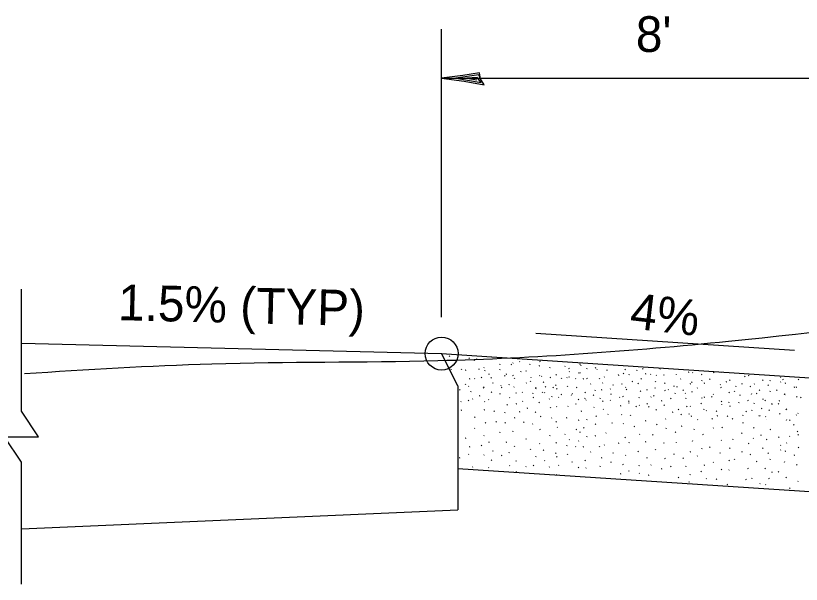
# Model space of a CAD drawing. Extents: x 0 to 2.83, y -0.12 to 1.83.
# Drawn here: x 0.1904 to 0.5631, y 0.733 to 1.0028 of the extents above; entities that cross this region are included whole.
import ezdxf

# ---------------------------------------------------------------- set-up
doc = ezdxf.new("R2010")
doc.units = 0
for name, color, linetype in [('RD_Pr_Roadway_Dimensions', 7, 'Continuous'), ('RD_Pr_Roadway_Notes', 7, 'Continuous'), ('SH_General_Details', 7, 'Continuous')]:
    doc.layers.add(name, color=color, linetype=linetype)

msp = doc.modelspace()

# ---------------------------------------------------------------- linework, layer by layer
at = {"layer": 'RD_Pr_Roadway_Dimensions'}
for p, q in [((0.39243, 0.85981), (0.39243, 0.9964)), ((0.4025, 0.97445), (0.39243, 0.97315)), ((0.39243, 0.97315), (0.5833, 0.97315)), ((0.39243, 0.97315), (0.40318, 0.97167)), ((0.41012, 0.97471), (0.39919, 0.97313)), ((0.39919, 0.97313), (0.41114, 0.97104)), ((0.41033, 0.97564), (0.4025, 0.97445)), ((0.40937, 0.97339), (0.40436, 0.97307)), ((0.40436, 0.97307), (0.40918, 0.97234)), ((0.41114, 0.97104), (0.40937, 0.97339)), ((0.41095, 0.97288), (0.41012, 0.97471)), ((0.41095, 0.97288), (0.41033, 0.97564)), ((0.4126, 0.97002), (0.41095, 0.97288)), ((0.40318, 0.97167), (0.4126, 0.97002)), ((0.19306, 0.8151), (0.19306, 0.873)), ((0.19306, 0.73301), (0.19306, 0.7909))]:
    msp.add_line(p, q, dxfattribs=at)
msp.add_lwpolyline([(0.19306, 0.7909), (0.185, 0.803), (0.20113, 0.803), (0.19306, 0.8151)], dxfattribs=at)
at = {"layer": 'RD_Pr_Roadway_Notes'}
msp.add_line((0.43713, 0.8521), (0.55982, 0.84404), dxfattribs=at)
at = {"layer": 'SH_General_Details'}
for p, q in [((0.19306, 0.84736), (0.39243, 0.84246)), ((0.40011, 0.82724), (0.39243, 0.84246)), ((0.39243, 0.84246), (0.5833, 0.82993)), ((0.39603, 0.84114), (0.39627, 0.84138)), ((0.40541, 0.84014), (0.40565, 0.84038)), ((0.40797, 0.83919), (0.40821, 0.83943)), ((0.40897, 0.83986), (0.40921, 0.8401)), ((0.41581, 0.84076), (0.41597, 0.84092)), ((0.42935, 0.83852), (0.42959, 0.83876)), ((0.43905, 0.83869), (0.43929, 0.83893)), ((0.39523, 0.83691), (0.39527, 0.83695)), ((0.39691, 0.83495), (0.39715, 0.83519)), ((0.40182, 0.83495), (0.40206, 0.83519)), ((0.41013, 0.83503), (0.41036, 0.83527)), ((0.41242, 0.83565), (0.41266, 0.83589)), ((0.41999, 0.83483), (0.42023, 0.83507)), ((0.42003, 0.83731), (0.42027, 0.83755)), ((0.4255, 0.83723), (0.42574, 0.83747)), ((0.42616, 0.83785), (0.4264, 0.83809)), ((0.43424, 0.83735), (0.43448, 0.83759)), ((0.43877, 0.83661), (0.43901, 0.83685)), ((0.4437, 0.83575), (0.44394, 0.83599)), ((0.45081, 0.83627), (0.45105, 0.83651)), ((0.45285, 0.83535), (0.45309, 0.83559)), ((0.45804, 0.83739), (0.45828, 0.83763)), ((0.45846, 0.83685), (0.4587, 0.83709)), ((0.46125, 0.8353), (0.46149, 0.83553)), ((0.46535, 0.83563), (0.46558, 0.83587)), ((0.46604, 0.83485), (0.46628, 0.83509)), ((0.47086, 0.83459), (0.4711, 0.83483)), ((0.47938, 0.83478), (0.47962, 0.83502)), ((0.48776, 0.83509), (0.488, 0.83533)), ((0.49589, 0.83503), (0.49613, 0.83527)), ((0.40376, 0.83458), (0.404, 0.83482)), ((0.41122, 0.83098), (0.41146, 0.83122)), ((0.41288, 0.83431), (0.41312, 0.83455)), ((0.41488, 0.83268), (0.41512, 0.83292)), ((0.42228, 0.83182), (0.42252, 0.83206)), ((0.42312, 0.8327), (0.42336, 0.83294)), ((0.42626, 0.83204), (0.4265, 0.83228)), ((0.42997, 0.83387), (0.43021, 0.83411)), ((0.43246, 0.83418), (0.4327, 0.83442)), ((0.43881, 0.8319), (0.43905, 0.83214)), ((0.43975, 0.83152), (0.43999, 0.83176)), ((0.44398, 0.83108), (0.44422, 0.83132)), ((0.44664, 0.8323), (0.44688, 0.83254)), ((0.45177, 0.83096), (0.45201, 0.8312)), ((0.45287, 0.83374), (0.45311, 0.83398)), ((0.45289, 0.83132), (0.45313, 0.83156)), ((0.4573, 0.83314), (0.45754, 0.83338)), ((0.45804, 0.83331), (0.45828, 0.83355)), ((0.46954, 0.83124), (0.46978, 0.83148)), ((0.47615, 0.83218), (0.47639, 0.83242)), ((0.47635, 0.83222), (0.47659, 0.83246)), ((0.4786, 0.83291), (0.47884, 0.83315)), ((0.48136, 0.83244), (0.4816, 0.83268)), ((0.48499, 0.83447), (0.48523, 0.83471)), ((0.4892, 0.83286), (0.48944, 0.8331)), ((0.4915, 0.83248), (0.49174, 0.83271)), ((0.49421, 0.832), (0.49445, 0.83224)), ((0.49781, 0.83224), (0.49805, 0.83248)), ((0.50955, 0.83359), (0.50979, 0.83383)), ((0.51144, 0.83326), (0.51168, 0.8335)), ((0.51577, 0.83252), (0.51601, 0.83275)), ((0.52146, 0.83349), (0.5217, 0.83373)), ((0.52504, 0.83344), (0.52528, 0.83368)), ((0.53618, 0.83148), (0.53642, 0.83172)), ((0.53807, 0.83206), (0.53831, 0.8323)), ((0.55317, 0.8311), (0.55341, 0.83134)), ((0.40372, 0.82782), (0.40396, 0.82806)), ((0.40573, 0.83044), (0.40597, 0.83068)), ((0.40799, 0.83046), (0.40823, 0.8307)), ((0.41581, 0.83086), (0.41605, 0.8311)), ((0.41665, 0.82851), (0.41689, 0.82875)), ((0.4244, 0.82771), (0.42464, 0.82795)), ((0.42697, 0.83068), (0.42721, 0.83092)), ((0.43248, 0.8284), (0.43272, 0.82864)), ((0.43454, 0.82927), (0.43478, 0.82951)), ((0.44065, 0.82883), (0.44089, 0.82907)), ((0.44648, 0.82735), (0.44672, 0.82759)), ((0.44923, 0.83066), (0.44947, 0.8309)), ((0.4559, 0.83046), (0.45614, 0.8307)), ((0.4596, 0.83044), (0.45984, 0.83068)), ((0.46135, 0.8306), (0.46159, 0.83084)), ((0.46305, 0.82795), (0.46329, 0.82819)), ((0.46726, 0.83056), (0.4675, 0.8308)), ((0.46874, 0.8284), (0.46898, 0.82864)), ((0.47375, 0.82751), (0.47399, 0.82775)), ((0.47788, 0.82796), (0.47812, 0.8282)), ((0.48285, 0.82918), (0.48309, 0.82942)), ((0.48559, 0.82813), (0.48583, 0.82837)), ((0.48701, 0.83038), (0.48725, 0.83062)), ((0.49387, 0.82911), (0.49411, 0.82935)), ((0.49821, 0.82832), (0.49845, 0.82856)), ((0.50569, 0.8303), (0.50593, 0.83054)), ((0.5104, 0.82811), (0.51064, 0.82835)), ((0.51098, 0.82876), (0.51122, 0.829)), ((0.51583, 0.82955), (0.51607, 0.82979)), ((0.51699, 0.82838), (0.51723, 0.82862)), ((0.51955, 0.83018), (0.51979, 0.83042)), ((0.52456, 0.82757), (0.5248, 0.82781)), ((0.52749, 0.82902), (0.52773, 0.82926)), ((0.52903, 0.82977), (0.52927, 0.83)), ((0.53486, 0.82809), (0.5351, 0.82833)), ((0.54063, 0.82794), (0.54087, 0.82818)), ((0.54466, 0.82971), (0.5449, 0.82994)), ((0.54722, 0.82739), (0.54746, 0.82763)), ((0.54824, 0.8296), (0.54848, 0.82984)), ((0.55317, 0.82887), (0.55341, 0.82911)), ((0.55436, 0.83014), (0.5546, 0.83038)), ((0.55542, 0.82837), (0.55566, 0.82861)), ((0.56163, 0.83006), (0.56187, 0.8303)), ((0.40011, 0.82724), (0.40011, 0.7684)), ((0.40096, 0.82519), (0.4012, 0.82543)), ((0.40517, 0.82685), (0.40541, 0.82709)), ((0.40625, 0.82437), (0.40649, 0.82461)), ((0.4122, 0.82613), (0.41244, 0.82637)), ((0.41242, 0.82651), (0.41266, 0.82675)), ((0.41599, 0.82406), (0.41623, 0.82429)), ((0.42049, 0.8271), (0.42073, 0.82734)), ((0.42085, 0.82631), (0.42109, 0.82655)), ((0.42664, 0.82651), (0.42687, 0.82675)), ((0.42775, 0.82372), (0.42799, 0.82396)), ((0.43059, 0.82399), (0.43083, 0.82423)), ((0.43564, 0.82357), (0.43588, 0.82381)), ((0.43704, 0.82613), (0.43728, 0.82637)), ((0.43708, 0.82581), (0.43732, 0.82605)), ((0.44025, 0.82403), (0.44049, 0.82427)), ((0.44123, 0.82382), (0.44147, 0.82406)), ((0.44159, 0.82661), (0.44183, 0.82685)), ((0.44524, 0.82623), (0.44548, 0.82647)), ((0.44694, 0.82565), (0.44718, 0.82589)), ((0.45213, 0.82689), (0.45237, 0.82713)), ((0.45644, 0.82633), (0.45668, 0.82657)), ((0.46041, 0.82388), (0.46065, 0.82412)), ((0.46525, 0.82503), (0.46549, 0.82527)), ((0.46834, 0.82521), (0.46858, 0.82545)), ((0.47237, 0.82557), (0.47261, 0.82581)), ((0.47964, 0.82637), (0.47988, 0.82661)), ((0.48004, 0.82533), (0.48028, 0.82557)), ((0.48667, 0.82453), (0.48691, 0.82477)), ((0.4898, 0.82523), (0.49004, 0.82547)), ((0.49373, 0.82613), (0.49397, 0.82637)), ((0.49833, 0.82493), (0.49857, 0.82517)), ((0.49986, 0.82523), (0.5001, 0.82547)), ((0.5026, 0.82697), (0.50284, 0.82721)), ((0.5032, 0.82357), (0.50344, 0.82381)), ((0.50404, 0.82665), (0.50428, 0.82689)), ((0.50689, 0.82499), (0.50713, 0.82523)), ((0.50791, 0.82349), (0.50815, 0.82373)), ((0.51114, 0.82429), (0.51138, 0.82453)), ((0.51362, 0.82601), (0.51386, 0.82625)), ((0.5249, 0.82631), (0.52514, 0.82655)), ((0.52873, 0.82392), (0.52897, 0.82416)), ((0.53133, 0.82455), (0.53157, 0.82479)), ((0.53197, 0.82687), (0.5322, 0.8271)), ((0.53883, 0.82683), (0.53907, 0.82707)), ((0.54181, 0.8235), (0.54205, 0.82374)), ((0.54309, 0.82497), (0.54332, 0.82521)), ((0.54822, 0.82451), (0.54846, 0.82475)), ((0.55133, 0.82499), (0.55157, 0.82523)), ((0.55976, 0.82651), (0.55999, 0.82675)), ((0.56067, 0.82647), (0.56091, 0.82671)), ((0.40507, 0.82012), (0.40531, 0.82036)), ((0.40707, 0.82084), (0.40731, 0.82108)), ((0.4104, 0.82237), (0.41064, 0.82261)), ((0.41464, 0.82046), (0.41488, 0.8207)), ((0.42009, 0.82331), (0.42033, 0.82355)), ((0.42458, 0.82146), (0.42482, 0.8217)), ((0.43077, 0.8197), (0.43101, 0.81994)), ((0.4359, 0.82156), (0.43614, 0.8218)), ((0.44342, 0.82078), (0.44366, 0.82102)), ((0.44466, 0.82197), (0.4449, 0.82221)), ((0.44786, 0.82158), (0.4481, 0.82182)), ((0.44915, 0.82299), (0.44939, 0.82323)), ((0.45403, 0.82275), (0.45427, 0.82299)), ((0.45429, 0.8233), (0.45452, 0.82354)), ((0.45724, 0.82058), (0.45748, 0.82082)), ((0.46035, 0.82118), (0.46059, 0.82142)), ((0.46079, 0.8203), (0.46103, 0.82054)), ((0.46437, 0.82263), (0.46461, 0.82287)), ((0.46764, 0.8212), (0.46788, 0.82144)), ((0.46882, 0.81978), (0.46906, 0.82002)), ((0.47235, 0.8202), (0.47259, 0.82044)), ((0.47275, 0.8232), (0.47299, 0.82344)), ((0.47678, 0.82163), (0.47702, 0.82187)), ((0.47844, 0.8221), (0.47868, 0.82234)), ((0.48116, 0.81974), (0.4814, 0.81998)), ((0.48611, 0.82154), (0.48635, 0.82178)), ((0.49166, 0.82174), (0.4919, 0.82198)), ((0.493, 0.82231), (0.49324, 0.82255)), ((0.49677, 0.82002), (0.49701, 0.82026)), ((0.50102, 0.82108), (0.50126, 0.82132)), ((0.50827, 0.82118), (0.50851, 0.82142)), ((0.51585, 0.82134), (0.51609, 0.82157)), ((0.51699, 0.82176), (0.51723, 0.822)), ((0.52051, 0.82183), (0.52075, 0.82207)), ((0.52122, 0.82304), (0.52146, 0.82328)), ((0.53394, 0.82273), (0.53418, 0.82297)), ((0.53773, 0.82014), (0.53797, 0.82038)), ((0.53943, 0.82327), (0.53967, 0.82351)), ((0.54486, 0.8208), (0.5451, 0.82104)), ((0.54578, 0.82012), (0.54602, 0.82036)), ((0.55261, 0.82), (0.55285, 0.82024)), ((0.55504, 0.82328), (0.55528, 0.82352)), ((0.55518, 0.82297), (0.55542, 0.82321)), ((0.56079, 0.8218), (0.56103, 0.82204)), ((0.56275, 0.82155), (0.56299, 0.82179)), ((0.40154, 0.8195), (0.40178, 0.81974)), ((0.41272, 0.81954), (0.41296, 0.81978)), ((0.4234, 0.81804), (0.42364, 0.81828)), ((0.42781, 0.81863), (0.42805, 0.81886)), ((0.43308, 0.81654), (0.43332, 0.81678)), ((0.43859, 0.81918), (0.43883, 0.81942)), ((0.44406, 0.81674), (0.4443, 0.81698)), ((0.44689, 0.81718), (0.4471, 0.81739)), ((0.45227, 0.81736), (0.45251, 0.8176)), ((0.45608, 0.81854), (0.45632, 0.81878)), ((0.46459, 0.81686), (0.46483, 0.8171)), ((0.47732, 0.81767), (0.47756, 0.81791)), ((0.48118, 0.81896), (0.48142, 0.8192)), ((0.48459, 0.81722), (0.48483, 0.81746)), ((0.48607, 0.81779), (0.48631, 0.81803)), ((0.4898, 0.81852), (0.49004, 0.81876)), ((0.4906, 0.81705), (0.49084, 0.81729)), ((0.49785, 0.8179), (0.49809, 0.81814)), ((0.50867, 0.81726), (0.50891, 0.8175)), ((0.51028, 0.81729), (0.51052, 0.81753)), ((0.51542, 0.81867), (0.51565, 0.8189)), ((0.51675, 0.81601), (0.51699, 0.81624)), ((0.52506, 0.81964), (0.5253, 0.81988)), ((0.52867, 0.81934), (0.52891, 0.81958)), ((0.52917, 0.81748), (0.52941, 0.81772)), ((0.53338, 0.81914), (0.53362, 0.81938)), ((0.54063, 0.8188), (0.54087, 0.81904)), ((0.5442, 0.81634), (0.54444, 0.81658)), ((0.54905, 0.8186), (0.54929, 0.81884)), ((0.54909, 0.81845), (0.54933, 0.81869)), ((0.55213, 0.81853), (0.55237, 0.81876)), ((0.55596, 0.81601), (0.5562, 0.81624)), ((0.40178, 0.81559), (0.40202, 0.81583)), ((0.41268, 0.81579), (0.41292, 0.81602)), ((0.41721, 0.81505), (0.41745, 0.81529)), ((0.4224, 0.81437), (0.42264, 0.81461)), ((0.42943, 0.81477), (0.42967, 0.81501)), ((0.43684, 0.81459), (0.43708, 0.81483)), ((0.43941, 0.81261), (0.43965, 0.81285)), ((0.45864, 0.81511), (0.45888, 0.81535)), ((0.4656, 0.81269), (0.46584, 0.81293)), ((0.46902, 0.81587), (0.46926, 0.8161)), ((0.47125, 0.81351), (0.47149, 0.81375)), ((0.4777, 0.81337), (0.47794, 0.81361)), ((0.48198, 0.81317), (0.48221, 0.81341)), ((0.49411, 0.81569), (0.49435, 0.81593)), ((0.50196, 0.81467), (0.5022, 0.81491)), ((0.50467, 0.81579), (0.50491, 0.81603)), ((0.50599, 0.81347), (0.50623, 0.81371)), ((0.50987, 0.81375), (0.5101, 0.81399)), ((0.51082, 0.81275), (0.51106, 0.81299)), ((0.51787, 0.81529), (0.51811, 0.81553)), ((0.52268, 0.81503), (0.52292, 0.81527)), ((0.52322, 0.81289), (0.52346, 0.81313)), ((0.52797, 0.81262), (0.52821, 0.81286)), ((0.53528, 0.81313), (0.53552, 0.81337)), ((0.53682, 0.81491), (0.53706, 0.81515)), ((0.53959, 0.81553), (0.53983, 0.81577)), ((0.54285, 0.81275), (0.54309, 0.81299)), ((0.54332, 0.81292), (0.54356, 0.81316)), ((0.54604, 0.81244), (0.54628, 0.81268)), ((0.54772, 0.81547), (0.54796, 0.81571)), ((0.55279, 0.81375), (0.55303, 0.81399)), ((0.55574, 0.81583), (0.55598, 0.81607)), ((0.56057, 0.81323), (0.56081, 0.81347)), ((0.56137, 0.81403), (0.56161, 0.81427)), ((0.40803, 0.81221), (0.40827, 0.81245)), ((0.41316, 0.80948), (0.4134, 0.80972)), ((0.41821, 0.80998), (0.41845, 0.81022)), ((0.42242, 0.80952), (0.42266, 0.80976)), ((0.42705, 0.81195), (0.42729, 0.81219)), ((0.43135, 0.80978), (0.43159, 0.81002)), ((0.43552, 0.80892), (0.43576, 0.80916)), ((0.4445, 0.81175), (0.44474, 0.81199)), ((0.44664, 0.80994), (0.44688, 0.81018)), ((0.45175, 0.81193), (0.45199, 0.81217)), ((0.45744, 0.81083), (0.45768, 0.81107)), ((0.46129, 0.81109), (0.46153, 0.81133)), ((0.46529, 0.8089), (0.46553, 0.80914)), ((0.47329, 0.80952), (0.47353, 0.80976)), ((0.4785, 0.8091), (0.47874, 0.80934)), ((0.4892, 0.81049), (0.48944, 0.81073)), ((0.49443, 0.80874), (0.49467, 0.80898)), ((0.49857, 0.81135), (0.49881, 0.81159)), ((0.5138, 0.81097), (0.51404, 0.81121)), ((0.52065, 0.81143), (0.52089, 0.81167)), ((0.53031, 0.81139), (0.53055, 0.81163)), ((0.53536, 0.80958), (0.5356, 0.80982)), ((0.55602, 0.81091), (0.55626, 0.81115)), ((0.55752, 0.81074), (0.55776, 0.81098)), ((0.55938, 0.80852), (0.55962, 0.80876)), ((0.40797, 0.80692), (0.40821, 0.80716)), ((0.42003, 0.80504), (0.42027, 0.80528)), ((0.42616, 0.80558), (0.4264, 0.80582)), ((0.43905, 0.80642), (0.43929, 0.80666)), ((0.44722, 0.80736), (0.44746, 0.8076)), ((0.45632, 0.8064), (0.45656, 0.80664)), ((0.45804, 0.80512), (0.45828, 0.80536)), ((0.45978, 0.8071), (0.46002, 0.80734)), ((0.48381, 0.80786), (0.48405, 0.8081)), ((0.49888, 0.80696), (0.49912, 0.8072)), ((0.50324, 0.80508), (0.50348, 0.80532)), ((0.50629, 0.80798), (0.50653, 0.80822)), ((0.51218, 0.80652), (0.51242, 0.80676)), ((0.52124, 0.80708), (0.52148, 0.80732)), ((0.52544, 0.80732), (0.52568, 0.80756)), ((0.54045, 0.80716), (0.54069, 0.8074)), ((0.54836, 0.80644), (0.5486, 0.80668)), ((0.56117, 0.80536), (0.56141, 0.8056)), ((0.40376, 0.80231), (0.404, 0.80255)), ((0.41242, 0.80339), (0.41266, 0.80363)), ((0.43246, 0.80191), (0.4327, 0.80215)), ((0.4437, 0.80349), (0.44394, 0.80373)), ((0.45081, 0.80401), (0.45105, 0.80425)), ((0.45287, 0.80147), (0.45311, 0.80171)), ((0.46125, 0.80303), (0.46149, 0.80327)), ((0.46535, 0.80337), (0.46558, 0.80361)), ((0.47028, 0.80467), (0.47052, 0.80491)), ((0.47938, 0.80251), (0.47962, 0.80275)), ((0.48625, 0.80403), (0.48649, 0.80427)), ((0.49254, 0.80381), (0.49278, 0.80405)), ((0.51637, 0.80401), (0.51661, 0.80425)), ((0.52504, 0.80117), (0.52528, 0.80141)), ((0.53053, 0.80171), (0.53077, 0.80195)), ((0.53474, 0.80457), (0.53498, 0.80481)), ((0.54021, 0.80213), (0.54045, 0.80237)), ((0.5439, 0.80375), (0.54414, 0.80399)), ((0.5466, 0.80169), (0.54684, 0.80193)), ((0.55229, 0.80267), (0.55253, 0.80291)), ((0.55744, 0.80311), (0.55768, 0.80335)), ((0.56149, 0.80377), (0.56173, 0.80401)), ((0.40573, 0.79818), (0.40597, 0.79842)), ((0.41122, 0.79872), (0.41146, 0.79896)), ((0.41488, 0.80041), (0.41512, 0.80065)), ((0.42312, 0.80043), (0.42336, 0.80067)), ((0.42697, 0.79842), (0.42721, 0.79866)), ((0.43881, 0.79963), (0.43905, 0.79987)), ((0.44664, 0.80003), (0.44688, 0.80027)), ((0.45177, 0.7987), (0.45201, 0.79894)), ((0.4559, 0.7982), (0.45614, 0.79844)), ((0.4573, 0.80087), (0.45754, 0.80111)), ((0.4596, 0.79818), (0.45984, 0.79842)), ((0.46726, 0.7983), (0.4675, 0.79854)), ((0.46954, 0.79898), (0.46978, 0.79922)), ((0.47635, 0.79995), (0.47659, 0.80019)), ((0.48136, 0.80017), (0.4816, 0.80041)), ((0.4892, 0.80059), (0.48944, 0.80083)), ((0.49781, 0.79997), (0.49805, 0.80021)), ((0.51144, 0.80099), (0.51168, 0.80123)), ((0.51955, 0.79792), (0.51979, 0.79816)), ((0.52903, 0.7975), (0.52927, 0.79774)), ((0.53807, 0.79979), (0.53831, 0.80003)), ((0.54466, 0.79744), (0.5449, 0.79768)), ((0.55317, 0.79884), (0.55341, 0.79908)), ((0.55604, 0.79995), (0.55628, 0.80019)), ((0.56163, 0.7978), (0.56187, 0.79804)), ((0.40517, 0.79458), (0.40541, 0.79482)), ((0.41242, 0.79424), (0.41266, 0.79448)), ((0.41665, 0.79624), (0.41689, 0.79648)), ((0.42085, 0.79404), (0.42109, 0.79428)), ((0.4244, 0.79544), (0.42464, 0.79568)), ((0.43454, 0.797), (0.43478, 0.79724)), ((0.44065, 0.79656), (0.44089, 0.7968)), ((0.44648, 0.79508), (0.44672, 0.79532)), ((0.45213, 0.79462), (0.45237, 0.79486)), ((0.46305, 0.79568), (0.46329, 0.79592)), ((0.47375, 0.79524), (0.47399, 0.79548)), ((0.47964, 0.7941), (0.47988, 0.79434)), ((0.48559, 0.79586), (0.48583, 0.7961)), ((0.49387, 0.79684), (0.49411, 0.79708)), ((0.5026, 0.7947), (0.50284, 0.79494)), ((0.5104, 0.79584), (0.51064, 0.79608)), ((0.51362, 0.79375), (0.51386, 0.79398)), ((0.51583, 0.79728), (0.51607, 0.79752)), ((0.52456, 0.7953), (0.5248, 0.79554)), ((0.53486, 0.79582), (0.5351, 0.79606)), ((0.53883, 0.79456), (0.53907, 0.7948)), ((0.54722, 0.79512), (0.54746, 0.79536)), ((0.55317, 0.7966), (0.55341, 0.79684)), ((0.55542, 0.7961), (0.55566, 0.79634)), ((0.55976, 0.79424), (0.55999, 0.79448)), ((0.40096, 0.79293), (0.4012, 0.79317)), ((0.41599, 0.79179), (0.41623, 0.79203)), ((0.42775, 0.79145), (0.42799, 0.79169)), ((0.43708, 0.79355), (0.43732, 0.79379)), ((0.44123, 0.79155), (0.44147, 0.79179)), ((0.44694, 0.79339), (0.44718, 0.79363)), ((0.45429, 0.79103), (0.45452, 0.79127)), ((0.46041, 0.79161), (0.46065, 0.79185)), ((0.46834, 0.79295), (0.46858, 0.79319)), ((0.47275, 0.79093), (0.47299, 0.79117)), ((0.4898, 0.79297), (0.49004, 0.79321)), ((0.49833, 0.79267), (0.49857, 0.79291)), ((0.50689, 0.79273), (0.50713, 0.79297)), ((0.52122, 0.79077), (0.52146, 0.79101)), ((0.52873, 0.79165), (0.52897, 0.79189)), ((0.53133, 0.79229), (0.53157, 0.79253)), ((0.54181, 0.79123), (0.54205, 0.79147)), ((0.54822, 0.79225), (0.54846, 0.79249)), ((0.55504, 0.79101), (0.55528, 0.79125)), ((0.40012, 0.78798), (0.6172, 0.77373)), ((0.40707, 0.78857), (0.40731, 0.78881)), ((0.41464, 0.7882), (0.41488, 0.78843)), ((0.42458, 0.78919), (0.42482, 0.78943)), ((0.42781, 0.78636), (0.42805, 0.7866)), ((0.43236, 0.78867), (0.4326, 0.78891)), ((0.4359, 0.78929), (0.43614, 0.78953)), ((0.44342, 0.78851), (0.44366, 0.78875)), ((0.44786, 0.78931), (0.4481, 0.78955)), ((0.45724, 0.78831), (0.45748, 0.78855)), ((0.46079, 0.78804), (0.46103, 0.78828)), ((0.46764, 0.78893), (0.46788, 0.78917)), ((0.47844, 0.78983), (0.47868, 0.79007)), ((0.48118, 0.7867), (0.48142, 0.78694)), ((0.48611, 0.78927), (0.48635, 0.78951)), ((0.49166, 0.78947), (0.4919, 0.78971)), ((0.49677, 0.78776), (0.49701, 0.788)), ((0.50102, 0.78881), (0.50126, 0.78905)), ((0.50827, 0.78891), (0.50851, 0.78915)), ((0.51542, 0.7864), (0.51565, 0.78664)), ((0.51699, 0.78949), (0.51723, 0.78973)), ((0.52506, 0.78738), (0.5253, 0.78762)), ((0.52867, 0.78708), (0.52891, 0.78732)), ((0.53773, 0.78788), (0.53797, 0.78812)), ((0.54578, 0.78786), (0.54602, 0.7881)), ((0.54909, 0.78618), (0.54933, 0.78642)), ((0.55213, 0.78626), (0.55237, 0.7865)), ((0.56079, 0.78953), (0.56103, 0.78977)), ((0.44689, 0.78491), (0.4471, 0.78512)), ((0.47732, 0.7854), (0.47756, 0.78564)), ((0.48607, 0.78552), (0.48631, 0.78576)), ((0.4906, 0.78478), (0.49084, 0.78502)), ((0.50467, 0.78352), (0.50491, 0.78376)), ((0.51028, 0.78502), (0.51052, 0.78526)), ((0.51787, 0.78302), (0.51811, 0.78326)), ((0.52268, 0.78276), (0.52292, 0.783)), ((0.53682, 0.78265), (0.53706, 0.78288)), ((0.53959, 0.78326), (0.53983, 0.7835)), ((0.54772, 0.7832), (0.54796, 0.78344)), ((0.55574, 0.78356), (0.55598, 0.7838)), ((0.50987, 0.78149), (0.5101, 0.78173)), ((0.52797, 0.78035), (0.52821, 0.78059)), ((0.54332, 0.78065), (0.54356, 0.78089)), ((0.54604, 0.78017), (0.54628, 0.78041)), ((0.56137, 0.78177), (0.56161, 0.78201)), ((0.55752, 0.77847), (0.55776, 0.77871)), ((0.19306, 0.75933), (0.40011, 0.7684))]:
    msp.add_line(p, q, dxfattribs=at)
for points in [[(0.43486, 0.83118), (0.43494, 0.83126)], [(0.50382, 0.83242), (0.5039, 0.8325)], [(0.5253, 0.81836), (0.52534, 0.8184)], [(0.54654, 0.81105), (0.54658, 0.81109)], [(0.50382, 0.80015), (0.5039, 0.80023)]]:
    msp.add_lwpolyline(points, dxfattribs=at)
msp.add_circle((0.39243, 0.84246), 0.00781, dxfattribs=at)
msp.add_circle((0.39243, 0.84246), 0.00781, dxfattribs=at)
msp.add_spline([(0.19453, 0.83303), (0.2834, 0.83763), (0.39064, 0.83916), (0.52853, 0.84837), (0.78287, 0.87751), (0.92658, 0.88826), (1.12116, 0.89593), (1.21615, 0.89287), (1.48856, 0.92663)], degree=3, dxfattribs=at)

# ---------------------------------------------------------------- texts
at = {"layer": 'RD_Pr_Roadway_Dimensions'}
msp.add_text("8'", height=0.01694, dxfattribs=at).set_placement((0.48457, 0.98559))
at = {"layer": 'RD_Pr_Roadway_Notes'}
for s, rotation, p in [('1.5% (TYP)', 358.5926, (0.2388, 0.85836)), ('4%', 353.3756, (0.48125, 0.85454))]:
    msp.add_text(s, height=0.01694, rotation=rotation, dxfattribs=at).set_placement(p)

doc.saveas('drawing.dxf')
